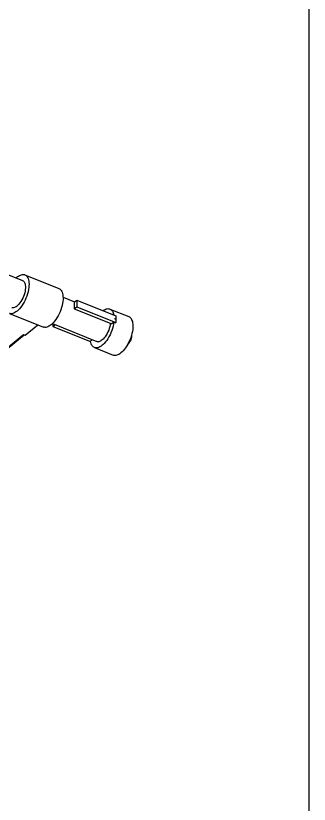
# Model space of a CAD drawing. Header units: millimetres. Extents: x 10 to 410, y 10 to 287.
# Drawn here: x 388.4 to 410, y 190.9 to 249 of the extents above; entities that cross this region are included whole.
import ezdxf

# ---------------------------------------------------------------- set-up
doc = ezdxf.new("R2010")
doc.units = ezdxf.units.MM
doc.layers.add('OUTLINE', color=7, linetype='Continuous')
doc.layers.add('TANGENT', color=8, linetype='Continuous')

msp = doc.modelspace()

# ---------------------------------------------------------------- linework, layer by layer
at = {"layer": 'OUTLINE'}
for points in [[(10, 10), (410, 10), (410, 287), (10, 287), (10, 10)], [(342.647, 248.064), (388.864, 229.502)], [(388.387, 229.694), (388.474, 229.769), (388.557, 229.831), (388.637, 229.879), (388.713, 229.914), (388.784, 229.938), (388.851, 229.951), (388.913, 229.954), (388.97, 229.948), (389.004, 229.94), (389.035, 229.929)], [(389.035, 229.929), (389.085, 229.904), (389.131, 229.871), (389.173, 229.83), (389.212, 229.779), (389.247, 229.718), (389.278, 229.647), (389.304, 229.564), (389.324, 229.471), (389.338, 229.365), (389.343, 229.248), (389.34, 229.12), (389.328, 228.982), (389.306, 228.835), (389.274, 228.682), (389.232, 228.524), (389.18, 228.365), (389.119, 228.206), (389.05, 228.051), (388.974, 227.902), (388.892, 227.761), (388.807, 227.631), (388.719, 227.513), (388.63, 227.409), (388.541, 227.319), (388.464, 227.251)], [(389.035, 229.929), (391.546, 228.92)], [(388.864, 229.502), (388.905, 229.481), (388.943, 229.451), (388.977, 229.413), (389.007, 229.365), (389.033, 229.307), (389.055, 229.237), (389.07, 229.157), (389.078, 229.064), (389.079, 228.961), (389.07, 228.847), (389.051, 228.725), (389.023, 228.596), (388.984, 228.463), (388.936, 228.33), (388.88, 228.199), (388.816, 228.074), (388.747, 227.958), (388.674, 227.853), (388.6, 227.761), (388.526, 227.682), (388.495, 227.654), (388.464, 227.628)], [(391.546, 228.92), (391.595, 228.896), (391.641, 228.863), (391.684, 228.821), (391.723, 228.771), (391.758, 228.71), (391.789, 228.639), (391.815, 228.556), (391.835, 228.462), (391.848, 228.357), (391.854, 228.24), (391.851, 228.112), (391.839, 227.973), (391.817, 227.827), (391.785, 227.674), (391.743, 227.516), (391.691, 227.357), (391.63, 227.198), (391.561, 227.042), (391.484, 226.893), (391.403, 226.753), (391.317, 226.623), (391.229, 226.505), (391.14, 226.401), (391.052, 226.311), (390.975, 226.243)], [(391.853, 228.279), (392.701, 227.938)], [(392.682, 227.922), (392.858, 228.066)], [(392.682, 227.922), (392.682, 227.42)], [(392.858, 228.066), (395.745, 226.907)], [(392.858, 228.066), (392.858, 227.564)], [(388.464, 227.628), (388.394, 227.576), (388.328, 227.538), (388.265, 227.512), (388.208, 227.498), (388.155, 227.494), (388.107, 227.499), (388.065, 227.511)], [(392.682, 227.42), (392.858, 227.564)], [(392.682, 227.42), (395.444, 226.311)], [(392.858, 227.564), (395.745, 226.405)], [(394.799, 227.287), (394.881, 227.34), (394.958, 227.381), (395.031, 227.409), (395.1, 227.426), (395.164, 227.433), (395.223, 227.43), (395.278, 227.419), (395.312, 227.408)], [(395.312, 227.408), (395.361, 227.383), (395.407, 227.351), (395.449, 227.309), (395.488, 227.258), (395.524, 227.197), (395.554, 227.126), (395.58, 227.044), (395.598, 226.966)], [(395.312, 227.408), (396.692, 226.853)], [(388.464, 227.251), (388.38, 227.188), (388.3, 227.139), (388.224, 227.102), (388.152, 227.078), (388.085, 227.064), (388.022, 227.06), (387.964, 227.065), (387.893, 227.085)], [(387.893, 227.085), (390.404, 226.077)], [(395.619, 226.706), (395.745, 226.656)], [(395.745, 226.907), (395.745, 226.656)], [(396.692, 226.853), (396.742, 226.829), (396.787, 226.796), (396.83, 226.754), (396.869, 226.704), (396.904, 226.643), (396.935, 226.572), (396.961, 226.489), (396.981, 226.395), (396.994, 226.29), (397, 226.173), (396.997, 226.045), (396.985, 225.907), (396.963, 225.76), (396.931, 225.607), (396.889, 225.449), (396.837, 225.29), (396.776, 225.131), (396.707, 224.976), (396.631, 224.826), (396.549, 224.686), (396.463, 224.556), (396.375, 224.438), (396.286, 224.334), (396.198, 224.244), (396.121, 224.176)], [(389.054, 225.478), (389.988, 226.243)], [(390.975, 226.243), (390.891, 226.18), (390.81, 226.131), (390.734, 226.094), (390.662, 226.069), (390.595, 226.055), (390.533, 226.051), (390.475, 226.057), (390.404, 226.077)], [(391.069, 226.328), (394.349, 225.011)], [(391.1, 226.315), (391.1, 226.124)], [(391.1, 226.124), (391.257, 226.252)], [(391.1, 226.124), (393.883, 225.006)], [(395.602, 226.44), (395.578, 226.293), (395.545, 226.139), (395.501, 225.981), (395.448, 225.821), (395.386, 225.663), (395.316, 225.508), (395.239, 225.36), (395.156, 225.221), (395.07, 225.093), (394.982, 224.977), (394.893, 224.875), (394.805, 224.787), (394.74, 224.731)], [(395.337, 226.354), (395.322, 226.235), (395.297, 226.109), (395.261, 225.978), (395.216, 225.846), (395.162, 225.716), (395.101, 225.59), (395.033, 225.473), (394.962, 225.367), (394.888, 225.272), (394.815, 225.192), (394.74, 225.125)], [(395.602, 226.44), (395.444, 226.311)], [(395.602, 226.44), (395.727, 226.39)], [(395.727, 226.39), (395.745, 226.405)], [(395.745, 226.656), (395.745, 226.405)], [(381.786, 219.678), (388.928, 225.529)], [(388.928, 225.529), (389.054, 225.478)], [(381.897, 219.696), (388.988, 225.505)], [(394.018, 225.143), (393.879, 225.03)], [(394.169, 224.564), (394.12, 224.589), (394.074, 224.622), (394.032, 224.663), (393.993, 224.714), (393.957, 224.775), (393.926, 224.846), (393.901, 224.928), (393.879, 225.03)], [(394.74, 225.125), (394.671, 225.074), (394.605, 225.036), (394.544, 225.011), (394.487, 224.997), (394.435, 224.993), (394.387, 224.999), (394.349, 225.011)], [(396.906, 225.509), (396.907, 225.486), (396.904, 225.411), (396.892, 225.327), (396.87, 225.238), (396.838, 225.146), (396.798, 225.058), (396.751, 224.976), (396.7, 224.904), (396.648, 224.846), (396.635, 224.833)], [(394.74, 224.731), (394.656, 224.668), (394.576, 224.618), (394.5, 224.582), (394.428, 224.557), (394.361, 224.543), (394.299, 224.539), (394.24, 224.544), (394.169, 224.564)], [(394.169, 224.564), (395.55, 224.01)], [(396.121, 224.176), (396.037, 224.113), (395.957, 224.064), (395.88, 224.027), (395.809, 224.002), (395.742, 223.989), (395.679, 223.985), (395.621, 223.99), (395.55, 224.01)]]:
    msp.add_lwpolyline(points, dxfattribs=at)
at = {"layer": 'TANGENT'}
for points in [[(396.895, 225.472), (396.893, 225.401), (396.882, 225.321), (396.861, 225.234), (396.83, 225.146), (396.791, 225.06), (396.745, 224.982), (396.696, 224.914), (396.653, 224.867)], [(396.873, 225.396), (396.856, 225.307), (396.828, 225.214), (396.792, 225.12), (396.748, 225.031), (396.688, 224.937)]]:
    msp.add_lwpolyline(points, dxfattribs=at)

doc.saveas('drawing.dxf')
